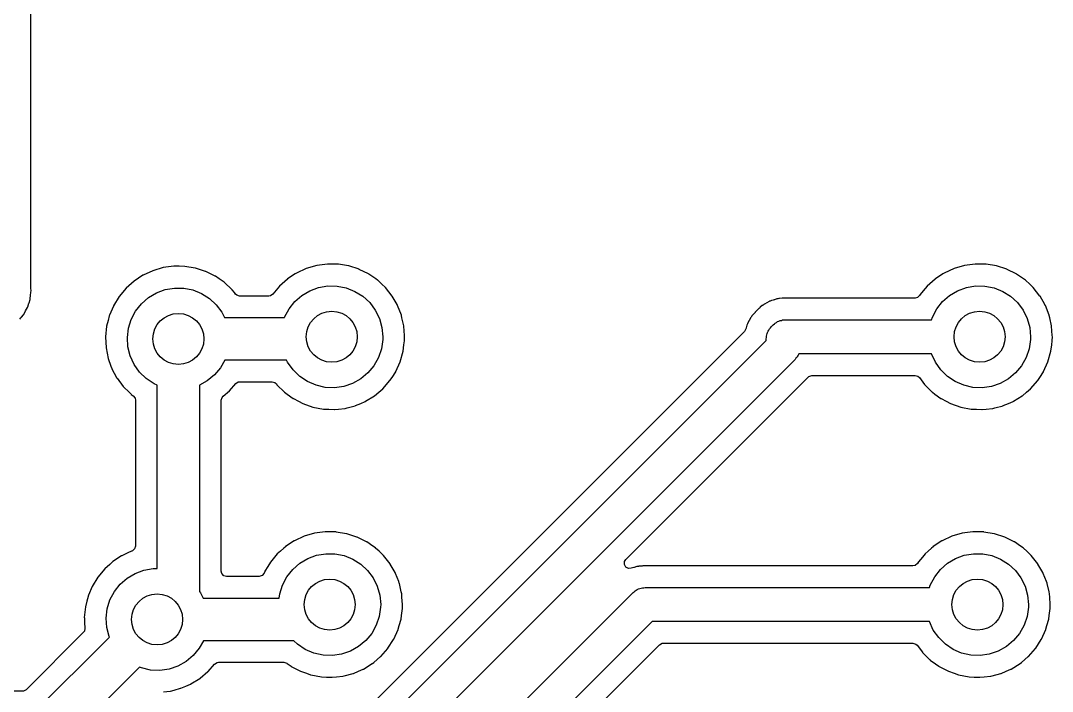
# Model space of a CAD drawing. Extents: x 71 to 221, y -163 to -63.
# Drawn here: x 179.81 to 204.08, y -117.59 to -101.81 of the extents above; entities that cross this region are included whole.
import ezdxf

# ---------------------------------------------------------------- set-up
doc = ezdxf.new("R2010")
doc.units = 0
doc.layers.add('BLACK', color=7, linetype='CONTINUOUS')

msp = doc.modelspace()

# ---------------------------------------------------------------- linework, layer by layer
at = {"layer": 'BLACK', "linetype": 'CONTINUOUS'}
for p, q in [((180.048, -108.106), (180.048, -101.242)), ((182.92, -107.695), (182.689, -107.802)), ((183.164, -107.624), (182.92, -107.695)), ((183.415, -107.59), (183.164, -107.624)), ((183.42, -107.59), (183.415, -107.59)), ((183.542, -107.592), (183.42, -107.59)), ((183.42, -107.59), (183.42, -107.59)), ((183.669, -107.593), (183.542, -107.592)), ((183.674, -107.594), (183.669, -107.593)), ((183.915, -107.633), (183.674, -107.594)), ((183.674, -107.594), (183.674, -107.594)), ((183.92, -107.634), (183.915, -107.633)), ((184.162, -107.711), (183.92, -107.634)), ((184.166, -107.714), (184.162, -107.711)), ((184.385, -107.822), (184.166, -107.714)), ((184.166, -107.714), (184.166, -107.714)), ((186.269, -107.772), (186.091, -107.888)), ((186.299, -107.752), (186.269, -107.772)), ((186.53, -107.645), (186.299, -107.752)), ((186.774, -107.574), (186.53, -107.645)), ((187.025, -107.54), (186.774, -107.574)), ((187.03, -107.54), (187.025, -107.54)), ((187.152, -107.542), (187.03, -107.54)), ((187.03, -107.54), (187.03, -107.54)), ((187.279, -107.543), (187.152, -107.542)), ((187.284, -107.544), (187.279, -107.543)), ((187.525, -107.583), (187.284, -107.544)), ((187.284, -107.544), (187.284, -107.544)), ((187.53, -107.584), (187.525, -107.583)), ((187.772, -107.661), (187.53, -107.584)), ((187.776, -107.664), (187.772, -107.661)), ((187.995, -107.772), (187.776, -107.664)), ((187.776, -107.664), (187.776, -107.664)), ((188, -107.774), (187.995, -107.772)), ((187.995, -107.772), (187.995, -107.772)), ((188.003, -107.776), (188, -107.774)), ((188.164, -107.888), (188.003, -107.776)), ((188.003, -107.776), (188.003, -107.776)), ((201.509, -107.772), (201.331, -107.888)), ((201.539, -107.752), (201.509, -107.772)), ((201.77, -107.645), (201.539, -107.752)), ((202.014, -107.574), (201.77, -107.645)), ((202.265, -107.54), (202.014, -107.574)), ((202.27, -107.54), (202.265, -107.54)), ((202.392, -107.542), (202.27, -107.54)), ((202.27, -107.54), (202.27, -107.54)), ((202.519, -107.543), (202.392, -107.542)), ((202.524, -107.544), (202.519, -107.543)), ((202.765, -107.583), (202.524, -107.544)), ((202.524, -107.544), (202.524, -107.544)), ((202.77, -107.584), (202.765, -107.583)), ((203.012, -107.661), (202.77, -107.584)), ((203.016, -107.664), (203.012, -107.661)), ((203.235, -107.772), (203.016, -107.664)), ((203.016, -107.664), (203.016, -107.664)), ((203.24, -107.774), (203.235, -107.772)), ((203.235, -107.772), (203.235, -107.772)), ((203.243, -107.776), (203.24, -107.774)), ((203.404, -107.888), (203.243, -107.776)), ((203.243, -107.776), (203.243, -107.776)), ((182.477, -107.941), (182.288, -108.11)), ((182.481, -107.938), (182.477, -107.941)), ((182.685, -107.804), (182.481, -107.938)), ((182.481, -107.938), (182.481, -107.938)), ((182.689, -107.802), (182.685, -107.804)), ((184.39, -107.824), (184.385, -107.822)), ((184.385, -107.822), (184.385, -107.822)), ((184.393, -107.826), (184.39, -107.824)), ((184.482, -107.888), (184.393, -107.826)), ((184.393, -107.826), (184.393, -107.826)), ((184.598, -107.969), (184.482, -107.888)), ((184.783, -108.143), (184.598, -107.969)), ((186.087, -107.891), (185.898, -108.06)), ((186.091, -107.888), (186.087, -107.891)), ((186.091, -107.888), (186.091, -107.888)), ((188.208, -107.919), (188.164, -107.888)), ((188.212, -107.922), (188.208, -107.919)), ((188.31, -108.014), (188.212, -107.922)), ((188.212, -107.922), (188.212, -107.922)), ((188.393, -108.093), (188.31, -108.014)), ((201.327, -107.891), (201.138, -108.06)), ((201.331, -107.888), (201.327, -107.891)), ((201.331, -107.888), (201.331, -107.888)), ((203.448, -107.919), (203.404, -107.888)), ((203.452, -107.922), (203.448, -107.919)), ((203.55, -108.014), (203.452, -107.922)), ((203.452, -107.922), (203.452, -107.922)), ((203.633, -108.093), (203.55, -108.014)), ((180.043, -108.267), (180.048, -108.217)), ((180.049, -108.118), (180.048, -108.106)), ((180.048, -108.213), (180.049, -108.212)), ((180.048, -108.217), (180.048, -108.213)), ((180.053, -108.164), (180.049, -108.118)), ((180.049, -108.207), (180.053, -108.164)), ((180.049, -108.212), (180.049, -108.207)), ((182.288, -108.11), (182.125, -108.305)), ((182.815, -108.329), (183.003, -108.217)), ((183.003, -108.217), (183.209, -108.141)), ((183.209, -108.141), (183.426, -108.104)), ((183.426, -108.104), (183.645, -108.107)), ((183.645, -108.107), (183.861, -108.149)), ((183.861, -108.149), (184.065, -108.231)), ((184.065, -108.231), (184.251, -108.348)), ((184.838, -108.212), (184.783, -108.143)), ((184.863, -108.244), (184.838, -108.212)), ((184.894, -108.271), (184.863, -108.244)), ((185.743, -108.246), (185.684, -108.286)), ((185.898, -108.06), (185.743, -108.246)), ((186.425, -108.279), (186.613, -108.167)), ((186.613, -108.167), (186.819, -108.091)), ((186.819, -108.091), (187.036, -108.054)), ((187.036, -108.054), (187.255, -108.057)), ((187.255, -108.057), (187.471, -108.099)), ((187.471, -108.099), (187.675, -108.181)), ((187.675, -108.181), (187.861, -108.298)), ((188.55, -108.292), (188.393, -108.093)), ((200.973, -108.259), (200.96, -108.281)), ((200.975, -108.255), (200.973, -108.259)), ((200.973, -108.259), (200.973, -108.259)), ((201.007, -108.217), (200.975, -108.255)), ((201.094, -108.112), (201.007, -108.217)), ((201.138, -108.06), (201.094, -108.112)), ((201.665, -108.279), (201.853, -108.167)), ((201.853, -108.167), (202.059, -108.091)), ((202.059, -108.091), (202.276, -108.054)), ((202.276, -108.054), (202.495, -108.057)), ((202.495, -108.057), (202.711, -108.099)), ((202.711, -108.099), (202.915, -108.181)), ((202.915, -108.181), (203.101, -108.298)), ((203.79, -108.292), (203.633, -108.093)), ((179.976, -108.549), (180.003, -108.46)), ((180.003, -108.459), (180.006, -108.45)), ((180.003, -108.46), (180.003, -108.459)), ((180.006, -108.45), (180.031, -108.371)), ((180.031, -108.371), (180.032, -108.365)), ((180.032, -108.365), (180.033, -108.36)), ((180.033, -108.36), (180.043, -108.268)), ((180.043, -108.268), (180.043, -108.267)), ((182.125, -108.305), (181.993, -108.522)), ((182.514, -108.646), (182.65, -108.474)), ((182.65, -108.474), (182.815, -108.329)), ((184.251, -108.348), (184.412, -108.497)), ((184.412, -108.497), (184.543, -108.673)), ((184.962, -108.291), (184.894, -108.271)), ((185.646, -108.291), (184.962, -108.291)), ((185.684, -108.286), (185.646, -108.291)), ((186.124, -108.596), (186.26, -108.424)), ((186.26, -108.424), (186.425, -108.279)), ((187.861, -108.298), (188.022, -108.447)), ((188.022, -108.447), (188.153, -108.623)), ((188.553, -108.296), (188.55, -108.292)), ((188.665, -108.492), (188.553, -108.296)), ((188.553, -108.296), (188.553, -108.296)), ((188.676, -108.512), (188.665, -108.492)), ((197.275, -108.504), (197.269, -108.508)), ((197.292, -108.493), (197.275, -108.504)), ((197.297, -108.488), (197.292, -108.493)), ((197.302, -108.484), (197.297, -108.488)), ((197.297, -108.488), (197.297, -108.488)), ((197.308, -108.481), (197.302, -108.484)), ((197.363, -108.453), (197.308, -108.481)), ((197.308, -108.481), (197.308, -108.481)), ((197.369, -108.45), (197.363, -108.453)), ((197.423, -108.419), (197.369, -108.45)), ((197.428, -108.415), (197.423, -108.419)), ((197.442, -108.411), (197.428, -108.415)), ((197.46, -108.404), (197.442, -108.411)), ((197.473, -108.397), (197.46, -108.404)), ((197.479, -108.395), (197.473, -108.397)), ((197.518, -108.385), (197.479, -108.395)), ((197.479, -108.395), (197.479, -108.395)), ((197.539, -108.379), (197.518, -108.385)), ((197.545, -108.378), (197.539, -108.379)), ((197.598, -108.36), (197.545, -108.378)), ((197.604, -108.358), (197.598, -108.36)), ((197.61, -108.356), (197.604, -108.358)), ((197.604, -108.358), (197.604, -108.358)), ((197.624, -108.355), (197.61, -108.356)), ((197.644, -108.351), (197.624, -108.355)), ((197.657, -108.348), (197.644, -108.351)), ((197.664, -108.347), (197.657, -108.348)), ((197.725, -108.344), (197.664, -108.347)), ((197.664, -108.347), (197.664, -108.347)), ((197.732, -108.344), (197.725, -108.344)), ((197.749, -108.342), (197.732, -108.344)), ((197.752, -108.341), (197.749, -108.342)), ((197.749, -108.342), (197.749, -108.342)), ((197.773, -108.341), (197.752, -108.341)), ((197.78, -108.341), (197.773, -108.341)), ((197.841, -108.338), (197.78, -108.341)), ((197.848, -108.338), (197.841, -108.338)), ((197.841, -108.338), (197.841, -108.338)), ((197.854, -108.339), (197.848, -108.338)), ((197.862, -108.34), (197.854, -108.339)), ((197.854, -108.339), (197.854, -108.339)), ((197.881, -108.341), (197.862, -108.34)), ((200.852, -108.341), (197.881, -108.341)), ((200.907, -108.329), (200.852, -108.341)), ((200.96, -108.281), (200.907, -108.329)), ((201.364, -108.596), (201.5, -108.424)), ((201.5, -108.424), (201.665, -108.279)), ((203.101, -108.298), (203.262, -108.447)), ((203.262, -108.447), (203.393, -108.623)), ((203.793, -108.296), (203.79, -108.292)), ((203.905, -108.492), (203.793, -108.296)), ((203.793, -108.296), (203.793, -108.296)), ((203.916, -108.512), (203.905, -108.492)), ((179.827, -108.792), (179.876, -108.733)), ((179.876, -108.733), (179.879, -108.728)), ((179.879, -108.728), (179.882, -108.724)), ((179.882, -108.724), (179.926, -108.642)), ((179.926, -108.642), (179.927, -108.641)), ((179.927, -108.641), (179.968, -108.565)), ((179.968, -108.565), (179.971, -108.559)), ((179.968, -108.565), (179.968, -108.565)), ((179.971, -108.559), (179.973, -108.554)), ((179.973, -108.554), (179.976, -108.549)), ((181.9, -108.745), (181.895, -108.756)), ((181.992, -108.526), (181.9, -108.745)), ((181.993, -108.522), (181.992, -108.526)), ((181.992, -108.526), (181.992, -108.526)), ((182.411, -108.841), (182.514, -108.646)), ((184.543, -108.673), (184.606, -108.8)), ((186.021, -108.791), (186.124, -108.596)), ((188.153, -108.623), (188.25, -108.82)), ((188.678, -108.517), (188.676, -108.512)), ((188.767, -108.745), (188.678, -108.517)), ((188.678, -108.517), (188.678, -108.517)), ((188.768, -108.749), (188.767, -108.745)), ((197.057, -108.712), (197.015, -108.758)), ((197.061, -108.707), (197.057, -108.712)), ((197.072, -108.694), (197.061, -108.707)), ((197.074, -108.691), (197.072, -108.694)), ((197.088, -108.677), (197.074, -108.691)), ((197.093, -108.672), (197.088, -108.677)), ((197.109, -108.654), (197.093, -108.672)), ((197.117, -108.645), (197.109, -108.654)), ((197.121, -108.639), (197.117, -108.644)), ((197.117, -108.644), (197.117, -108.645)), ((197.126, -108.634), (197.121, -108.639)), ((197.127, -108.634), (197.126, -108.634)), ((197.134, -108.627), (197.127, -108.634)), ((197.139, -108.621), (197.134, -108.626)), ((197.134, -108.626), (197.134, -108.627)), ((197.144, -108.617), (197.139, -108.621)), ((197.145, -108.617), (197.144, -108.617)), ((197.154, -108.609), (197.145, -108.617)), ((197.172, -108.593), (197.154, -108.609)), ((197.177, -108.588), (197.172, -108.593)), ((197.191, -108.574), (197.177, -108.588)), ((197.203, -108.565), (197.191, -108.574)), ((197.207, -108.561), (197.203, -108.565)), ((197.212, -108.557), (197.207, -108.561)), ((197.258, -108.515), (197.212, -108.557)), ((197.263, -108.511), (197.258, -108.515)), ((197.258, -108.515), (197.258, -108.515)), ((197.269, -108.508), (197.263, -108.511)), ((197.269, -108.508), (197.269, -108.508)), ((201.261, -108.791), (201.364, -108.596)), ((203.393, -108.623), (203.49, -108.82)), ((203.918, -108.517), (203.916, -108.512)), ((204.007, -108.745), (203.918, -108.517)), ((203.918, -108.517), (203.918, -108.517)), ((204.008, -108.749), (204.007, -108.745)), ((179.788, -108.838), (179.816, -108.805)), ((179.816, -108.804), (179.827, -108.792)), ((179.816, -108.805), (179.816, -108.804)), ((181.867, -108.869), (181.833, -109.002)), ((181.894, -108.761), (181.867, -108.869)), ((181.895, -108.756), (181.894, -108.761)), ((181.894, -108.761), (181.894, -108.761)), ((182.346, -109.051), (182.411, -108.841)), ((184.606, -108.8), (186.018, -108.8)), ((186.018, -108.8), (186.021, -108.791)), ((188.25, -108.82), (188.31, -109.031)), ((188.781, -108.804), (188.768, -108.749)), ((188.823, -108.992), (188.781, -108.804)), ((196.895, -108.979), (196.879, -109.039)), ((196.897, -108.973), (196.895, -108.979)), ((196.895, -108.979), (196.895, -108.979)), ((196.904, -108.96), (196.897, -108.973)), ((196.911, -108.942), (196.904, -108.96)), ((196.913, -108.935), (196.911, -108.942)), ((196.915, -108.928), (196.913, -108.935)), ((196.913, -108.935), (196.913, -108.935)), ((196.92, -108.92), (196.915, -108.928)), ((196.95, -108.869), (196.92, -108.92)), ((196.953, -108.863), (196.95, -108.869)), ((196.955, -108.859), (196.953, -108.863)), ((196.984, -108.802), (196.955, -108.859)), ((196.993, -108.792), (196.984, -108.802)), ((197.004, -108.775), (196.993, -108.792)), ((197.008, -108.769), (197.004, -108.775)), ((197.011, -108.763), (197.008, -108.769)), ((197.008, -108.769), (197.008, -108.769)), ((197.015, -108.758), (197.011, -108.763)), ((197.015, -108.758), (197.015, -108.758)), ((197.467, -109.017), (197.517, -108.967)), ((197.517, -108.967), (197.543, -108.949)), ((197.543, -108.949), (197.565, -108.926)), ((197.565, -108.926), (197.593, -108.912)), ((197.593, -108.912), (197.618, -108.894)), ((197.618, -108.894), (197.648, -108.884)), ((197.648, -108.884), (197.676, -108.87)), ((197.676, -108.87), (197.707, -108.865)), ((197.707, -108.865), (197.737, -108.855)), ((197.737, -108.855), (197.769, -108.855)), ((197.769, -108.855), (197.8, -108.85)), ((197.8, -108.85), (201.243, -108.85)), ((201.243, -108.85), (201.261, -108.791)), ((203.49, -108.82), (203.55, -109.031)), ((204.021, -108.804), (204.008, -108.749)), ((204.063, -108.992), (204.021, -108.804)), ((181.833, -109.002), (181.807, -109.255)), ((182.32, -109.269), (182.346, -109.051)), ((196.836, -109.129), (186.075, -119.89)), ((188.31, -109.031), (188.33, -109.25)), ((188.824, -108.997), (188.823, -108.992)), ((188.825, -109.001), (188.824, -108.997)), ((188.841, -109.217), (188.825, -109.001)), ((188.825, -109.001), (188.825, -109.001)), ((188.843, -109.25), (188.841, -109.217)), ((196.866, -109.079), (196.836, -109.129)), ((196.878, -109.045), (196.866, -109.079)), ((196.879, -109.039), (196.878, -109.045)), ((197.355, -109.237), (197.365, -109.207)), ((197.365, -109.207), (197.37, -109.176)), ((197.37, -109.176), (197.384, -109.148)), ((197.384, -109.148), (197.394, -109.118)), ((197.394, -109.118), (197.412, -109.093)), ((197.412, -109.093), (197.426, -109.065)), ((197.426, -109.065), (197.449, -109.043)), ((197.449, -109.043), (197.467, -109.017)), ((203.55, -109.031), (203.57, -109.25)), ((204.064, -108.997), (204.063, -108.992)), ((204.065, -109.001), (204.064, -108.997)), ((204.081, -109.217), (204.065, -109.001)), ((204.065, -109.001), (204.065, -109.001)), ((204.083, -109.25), (204.081, -109.217)), ((181.807, -109.255), (181.819, -109.509)), ((182.335, -109.488), (182.32, -109.269)), ((186.377, -120.307), (197.35, -109.334)), ((188.328, -109.313), (188.297, -109.53)), ((188.33, -109.25), (188.328, -109.313)), ((188.809, -109.592), (188.828, -109.439)), ((188.828, -109.439), (188.841, -109.343)), ((188.841, -109.34), (188.843, -109.25)), ((188.841, -109.343), (188.841, -109.34)), ((188.841, -109.343), (188.841, -109.343)), ((197.35, -109.3), (197.355, -109.269)), ((197.35, -109.334), (197.35, -109.3)), ((197.355, -109.269), (197.355, -109.237)), ((203.568, -109.313), (203.537, -109.53)), ((203.57, -109.25), (203.568, -109.313)), ((204.049, -109.592), (204.068, -109.439)), ((204.068, -109.439), (204.081, -109.343)), ((204.081, -109.34), (204.083, -109.25)), ((204.081, -109.343), (204.081, -109.34)), ((204.081, -109.343), (204.081, -109.343)), ((181.819, -109.509), (181.869, -109.758)), ((182.389, -109.701), (182.335, -109.488)), ((182.481, -109.9), (182.389, -109.701)), ((188.297, -109.53), (188.226, -109.738)), ((188.74, -109.836), (188.809, -109.592)), ((198.088, -109.707), (198.074, -109.735)), ((198.106, -109.682), (198.088, -109.707)), ((198.116, -109.652), (198.106, -109.682)), ((198.117, -109.65), (198.116, -109.652)), ((201.239, -109.65), (198.117, -109.65)), ((201.239, -109.651), (201.239, -109.65)), ((201.331, -109.85), (201.239, -109.651)), ((203.537, -109.53), (203.466, -109.738)), ((203.98, -109.836), (204.049, -109.592)), ((181.869, -109.758), (181.871, -109.762)), ((181.871, -109.762), (181.871, -109.762)), ((181.871, -109.762), (181.934, -109.938)), ((181.934, -109.938), (181.955, -109.997)), ((182.608, -110.079), (182.481, -109.9)), ((184.61, -109.8), (184.509, -109.98)), ((186.068, -109.8), (184.61, -109.8)), ((186.091, -109.85), (186.068, -109.8)), ((186.218, -110.029), (186.091, -109.85)), ((198.033, -109.783), (187.06, -120.756)), ((188.119, -109.93), (187.979, -110.099)), ((188.226, -109.738), (188.119, -109.93)), ((188.636, -110.068), (188.74, -109.836)), ((198.051, -109.757), (198.033, -109.783)), ((198.074, -109.735), (198.051, -109.757)), ((201.458, -110.029), (201.331, -109.85)), ((203.359, -109.93), (203.219, -110.099)), ((203.466, -109.738), (203.359, -109.93)), ((203.876, -110.068), (203.98, -109.836)), ((181.955, -109.997), (181.957, -110.001)), ((181.957, -110.001), (182.067, -110.206)), ((182.765, -110.233), (182.608, -110.079)), ((184.369, -110.149), (184.2, -110.289)), ((184.509, -109.98), (184.369, -110.149)), ((186.375, -110.183), (186.218, -110.029)), ((186.557, -110.305), (186.375, -110.183)), ((187.979, -110.099), (187.81, -110.239)), ((188.547, -110.206), (188.633, -110.071)), ((188.633, -110.071), (188.636, -110.068)), ((194.047, -114.488), (198.335, -110.2)), ((198.335, -110.2), (198.35, -110.187)), ((198.35, -110.187), (198.356, -110.183)), ((198.356, -110.183), (198.423, -110.159)), ((198.423, -110.159), (198.43, -110.158)), ((198.43, -110.158), (200.853, -110.158)), ((200.853, -110.158), (200.921, -110.179)), ((200.921, -110.179), (200.954, -110.209)), ((201.615, -110.183), (201.458, -110.029)), ((201.797, -110.305), (201.615, -110.183)), ((203.219, -110.099), (203.05, -110.239)), ((203.787, -110.206), (203.873, -110.071)), ((203.873, -110.071), (203.876, -110.068)), ((182.067, -110.206), (182.075, -110.221)), ((182.075, -110.221), (182.078, -110.224)), ((182.078, -110.224), (182.078, -110.224)), ((182.078, -110.224), (182.224, -110.42)), ((182.224, -110.42), (182.224, -110.42)), ((182.224, -110.42), (182.227, -110.424)), ((182.227, -110.424), (182.23, -110.427)), ((182.23, -110.427), (182.23, -110.427)), ((182.23, -110.427), (182.36, -110.556)), ((182.947, -110.355), (182.765, -110.233)), ((183.02, -110.386), (182.947, -110.355)), ((183.02, -114.705), (183.02, -110.386)), ((184.2, -110.289), (184.02, -110.39)), ((184.02, -110.39), (184.02, -115.242)), ((184.721, -110.522), (184.87, -110.351)), ((184.87, -110.351), (184.93, -110.313)), ((184.93, -110.313), (184.965, -110.308)), ((184.965, -110.308), (185.725, -110.308)), ((185.725, -110.308), (185.793, -110.329)), ((185.793, -110.329), (185.826, -110.359)), ((185.826, -110.359), (185.837, -110.374)), ((185.837, -110.374), (185.84, -110.377)), ((185.84, -110.377), (185.84, -110.377)), ((185.84, -110.377), (186.014, -110.55)), ((186.759, -110.391), (186.557, -110.305)), ((186.973, -110.44), (186.759, -110.391)), ((187.193, -110.448), (186.973, -110.44)), ((187.41, -110.417), (187.193, -110.448)), ((187.618, -110.346), (187.41, -110.417)), ((187.81, -110.239), (187.618, -110.346)), ((188.331, -110.472), (188.498, -110.281)), ((188.498, -110.281), (188.547, -110.206)), ((200.954, -110.209), (201.074, -110.37)), ((201.074, -110.37), (201.074, -110.37)), ((201.074, -110.37), (201.077, -110.374)), ((201.077, -110.374), (201.08, -110.377)), ((201.08, -110.377), (201.08, -110.377)), ((201.08, -110.377), (201.254, -110.55)), ((201.999, -110.391), (201.797, -110.305)), ((202.213, -110.44), (201.999, -110.391)), ((202.433, -110.448), (202.213, -110.44)), ((202.65, -110.417), (202.433, -110.448)), ((202.858, -110.346), (202.65, -110.417)), ((203.05, -110.239), (202.858, -110.346)), ((203.571, -110.472), (203.738, -110.281)), ((203.738, -110.281), (203.787, -110.206)), ((182.36, -110.556), (182.407, -110.603)), ((182.407, -110.603), (182.411, -110.606)), ((182.411, -110.606), (182.411, -110.606)), ((182.411, -110.606), (182.46, -110.641)), ((182.46, -110.641), (182.503, -110.698)), ((184.528, -110.743), (184.549, -110.675)), ((184.549, -110.675), (184.573, -110.647)), ((184.573, -110.647), (184.721, -110.522)), ((186.014, -110.55), (186.017, -110.553)), ((186.017, -110.553), (186.021, -110.556)), ((186.021, -110.556), (186.021, -110.556)), ((186.021, -110.556), (186.081, -110.6)), ((186.081, -110.6), (186.222, -110.703)), ((187.925, -110.767), (188.133, -110.639)), ((188.133, -110.639), (188.137, -110.636)), ((188.133, -110.639), (188.133, -110.639)), ((188.137, -110.636), (188.235, -110.553)), ((188.235, -110.553), (188.327, -110.475)), ((188.327, -110.475), (188.331, -110.472)), ((188.327, -110.475), (188.327, -110.475)), ((201.254, -110.55), (201.257, -110.553)), ((201.257, -110.553), (201.261, -110.556)), ((201.261, -110.556), (201.261, -110.556)), ((201.261, -110.556), (201.321, -110.6)), ((201.321, -110.6), (201.462, -110.703)), ((203.165, -110.767), (203.373, -110.639)), ((203.373, -110.639), (203.377, -110.636)), ((203.373, -110.639), (203.373, -110.639)), ((203.377, -110.636), (203.475, -110.553)), ((203.475, -110.553), (203.567, -110.475)), ((203.567, -110.475), (203.571, -110.472)), ((203.567, -110.475), (203.567, -110.475)), ((182.503, -110.698), (182.511, -110.743)), ((182.511, -110.743), (182.511, -114.174)), ((184.528, -114.765), (184.528, -110.743)), ((186.222, -110.703), (186.226, -110.705)), ((186.226, -110.705), (186.226, -110.705)), ((186.226, -110.705), (186.344, -110.767)), ((186.344, -110.767), (186.447, -110.821)), ((186.447, -110.821), (186.687, -110.905)), ((186.687, -110.905), (186.936, -110.952)), ((187.442, -110.935), (187.493, -110.921)), ((187.493, -110.921), (187.683, -110.871)), ((187.683, -110.871), (187.688, -110.87)), ((187.688, -110.87), (187.81, -110.817)), ((187.81, -110.817), (187.917, -110.772)), ((187.917, -110.772), (187.921, -110.77)), ((187.917, -110.772), (187.917, -110.772)), ((187.921, -110.77), (187.925, -110.767)), ((187.925, -110.767), (187.925, -110.767)), ((201.462, -110.703), (201.466, -110.705)), ((201.466, -110.705), (201.466, -110.705)), ((201.466, -110.705), (201.584, -110.767)), ((201.584, -110.767), (201.687, -110.821)), ((201.687, -110.821), (201.927, -110.905)), ((201.927, -110.905), (202.176, -110.952)), ((202.682, -110.935), (202.733, -110.921)), ((202.733, -110.921), (202.923, -110.871)), ((202.923, -110.871), (202.928, -110.87)), ((202.928, -110.87), (203.05, -110.817)), ((203.05, -110.817), (203.157, -110.772)), ((203.157, -110.772), (203.161, -110.77)), ((203.157, -110.772), (203.157, -110.772)), ((203.161, -110.77), (203.165, -110.767)), ((203.165, -110.767), (203.165, -110.767)), ((186.936, -110.952), (187.057, -110.957)), ((187.057, -110.957), (187.185, -110.962)), ((187.185, -110.962), (187.185, -110.962)), ((187.185, -110.962), (187.19, -110.962)), ((187.19, -110.962), (187.289, -110.951)), ((187.289, -110.951), (187.438, -110.935)), ((187.438, -110.935), (187.438, -110.935)), ((187.438, -110.935), (187.442, -110.935)), ((202.176, -110.952), (202.297, -110.957)), ((202.297, -110.957), (202.425, -110.962)), ((202.425, -110.962), (202.425, -110.962)), ((202.425, -110.962), (202.43, -110.962)), ((202.43, -110.962), (202.529, -110.951)), ((202.529, -110.951), (202.678, -110.935)), ((202.678, -110.935), (202.678, -110.935)), ((202.678, -110.935), (202.682, -110.935)), ((186.975, -113.84), (186.724, -113.874)), ((186.98, -113.84), (186.975, -113.84)), ((187.102, -113.842), (186.98, -113.84)), ((186.98, -113.84), (186.98, -113.84)), ((187.229, -113.843), (187.102, -113.842)), ((187.234, -113.844), (187.229, -113.843)), ((187.475, -113.883), (187.234, -113.844)), ((187.234, -113.844), (187.234, -113.844)), ((202.215, -113.84), (201.964, -113.874)), ((202.22, -113.84), (202.215, -113.84)), ((202.342, -113.842), (202.22, -113.84)), ((202.22, -113.84), (202.22, -113.84)), ((202.469, -113.843), (202.342, -113.842)), ((202.474, -113.844), (202.469, -113.843)), ((202.715, -113.883), (202.474, -113.844)), ((202.474, -113.844), (202.474, -113.844)), ((186.245, -114.054), (186.041, -114.188)), ((186.249, -114.052), (186.245, -114.054)), ((186.48, -113.945), (186.249, -114.052)), ((186.724, -113.874), (186.48, -113.945)), ((187.48, -113.884), (187.475, -113.883)), ((187.722, -113.961), (187.48, -113.884)), ((187.726, -113.964), (187.722, -113.961)), ((187.945, -114.072), (187.726, -113.964)), ((187.726, -113.964), (187.726, -113.964)), ((187.95, -114.074), (187.945, -114.072)), ((187.945, -114.072), (187.945, -114.072)), ((187.953, -114.076), (187.95, -114.074)), ((188.094, -114.174), (187.953, -114.076)), ((187.953, -114.076), (187.953, -114.076)), ((201.485, -114.054), (201.281, -114.188)), ((201.489, -114.052), (201.485, -114.054)), ((201.72, -113.945), (201.489, -114.052)), ((201.964, -113.874), (201.72, -113.945)), ((202.72, -113.884), (202.715, -113.883)), ((202.962, -113.961), (202.72, -113.884)), ((202.966, -113.964), (202.962, -113.961)), ((203.185, -114.072), (202.966, -113.964)), ((202.966, -113.964), (202.966, -113.964)), ((203.19, -114.074), (203.185, -114.072)), ((203.185, -114.072), (203.185, -114.072)), ((203.193, -114.076), (203.19, -114.074)), ((203.334, -114.174), (203.193, -114.076)), ((203.193, -114.076), (203.193, -114.076)), ((182.416, -114.297), (182.329, -114.337)), ((182.42, -114.295), (182.416, -114.297)), ((182.416, -114.297), (182.416, -114.297)), ((182.424, -114.294), (182.42, -114.295)), ((182.429, -114.292), (182.424, -114.294)), ((182.438, -114.289), (182.429, -114.292)), ((182.429, -114.292), (182.429, -114.292)), ((182.491, -114.242), (182.438, -114.289)), ((182.511, -114.174), (182.491, -114.242)), ((185.924, -114.292), (185.848, -114.36)), ((186, -114.224), (185.924, -114.292)), ((186.037, -114.191), (186, -114.224)), ((186.041, -114.188), (186.037, -114.191)), ((186.041, -114.188), (186.041, -114.188)), ((188.158, -114.219), (188.094, -114.174)), ((188.162, -114.222), (188.158, -114.219)), ((188.242, -114.297), (188.162, -114.222)), ((188.162, -114.222), (188.162, -114.222)), ((188.343, -114.393), (188.242, -114.297)), ((201.164, -114.292), (201.088, -114.36)), ((201.24, -114.224), (201.164, -114.292)), ((201.277, -114.191), (201.24, -114.224)), ((201.281, -114.188), (201.277, -114.191)), ((201.281, -114.188), (201.281, -114.188)), ((203.398, -114.219), (203.334, -114.174)), ((203.402, -114.222), (203.398, -114.219)), ((203.482, -114.297), (203.402, -114.222)), ((203.402, -114.222), (203.402, -114.222)), ((203.583, -114.393), (203.482, -114.297)), ((181.977, -114.541), (181.905, -114.605)), ((181.981, -114.538), (181.977, -114.541)), ((182.185, -114.404), (181.981, -114.538)), ((181.981, -114.538), (181.981, -114.538)), ((182.189, -114.402), (182.185, -114.404)), ((182.329, -114.337), (182.189, -114.402)), ((185.685, -114.555), (185.624, -114.656)), ((185.848, -114.36), (185.685, -114.555)), ((186.375, -114.579), (186.563, -114.467)), ((186.563, -114.467), (186.769, -114.391)), ((186.769, -114.391), (186.986, -114.354)), ((186.986, -114.354), (187.205, -114.357)), ((187.205, -114.357), (187.421, -114.399)), ((187.421, -114.399), (187.625, -114.481)), ((187.625, -114.481), (187.811, -114.598)), ((188.5, -114.592), (188.343, -114.393)), ((194.013, -114.605), (194.018, -114.534)), ((194.018, -114.534), (194.047, -114.488)), ((200.923, -114.559), (200.91, -114.581)), ((200.925, -114.555), (200.923, -114.559)), ((200.923, -114.559), (200.923, -114.559)), ((200.935, -114.544), (200.925, -114.555)), ((201.027, -114.433), (200.935, -114.544)), ((201.088, -114.36), (201.027, -114.433)), ((201.615, -114.579), (201.803, -114.467)), ((201.803, -114.467), (202.009, -114.391)), ((202.009, -114.391), (202.226, -114.354)), ((202.226, -114.354), (202.445, -114.357)), ((202.445, -114.357), (202.661, -114.399)), ((202.661, -114.399), (202.865, -114.481)), ((202.865, -114.481), (203.051, -114.598)), ((203.74, -114.592), (203.583, -114.393)), ((181.788, -114.71), (181.625, -114.905)), ((181.792, -114.706), (181.788, -114.71)), ((181.905, -114.605), (181.792, -114.706)), ((182.503, -114.817), (182.709, -114.741)), ((182.709, -114.741), (182.926, -114.704)), ((182.926, -114.704), (183.02, -114.705)), ((184.54, -114.818), (184.528, -114.765)), ((185.536, -114.814), (185.491, -114.869)), ((185.537, -114.812), (185.536, -114.814)), ((185.553, -114.772), (185.537, -114.812)), ((185.558, -114.765), (185.553, -114.772)), ((185.624, -114.656), (185.558, -114.765)), ((186.074, -114.896), (186.21, -114.724)), ((186.21, -114.724), (186.375, -114.579)), ((187.811, -114.598), (187.972, -114.747)), ((187.972, -114.747), (188.103, -114.923)), ((188.503, -114.596), (188.5, -114.592)), ((188.619, -114.799), (188.503, -114.596)), ((188.503, -114.596), (188.503, -114.596)), ((188.626, -114.812), (188.619, -114.799)), ((188.628, -114.817), (188.626, -114.812)), ((194.048, -114.667), (194.013, -114.605)), ((194.11, -114.7), (194.048, -114.667)), ((194.172, -114.695), (194.11, -114.7)), ((194.173, -114.697), (194.172, -114.695)), ((194.239, -114.679), (194.173, -114.697)), ((194.245, -114.678), (194.239, -114.679)), ((194.31, -114.656), (194.245, -114.678)), ((194.324, -114.655), (194.31, -114.656)), ((194.344, -114.651), (194.324, -114.655)), ((194.357, -114.648), (194.344, -114.651)), ((194.364, -114.647), (194.357, -114.648)), ((194.425, -114.644), (194.364, -114.647)), ((194.364, -114.647), (194.364, -114.647)), ((194.432, -114.644), (194.425, -114.644)), ((194.449, -114.642), (194.432, -114.644)), ((194.452, -114.641), (194.449, -114.642)), ((194.449, -114.642), (194.449, -114.642)), ((194.473, -114.641), (194.452, -114.641)), ((194.48, -114.641), (194.473, -114.641)), ((194.541, -114.638), (194.48, -114.641)), ((194.548, -114.638), (194.541, -114.638)), ((194.541, -114.638), (194.541, -114.638)), ((194.562, -114.64), (194.548, -114.638)), ((194.581, -114.641), (194.562, -114.64)), ((200.802, -114.641), (194.581, -114.641)), ((200.857, -114.629), (200.802, -114.641)), ((200.91, -114.581), (200.857, -114.629)), ((201.314, -114.896), (201.45, -114.724)), ((201.45, -114.724), (201.615, -114.579)), ((203.051, -114.598), (203.212, -114.747)), ((203.212, -114.747), (203.343, -114.923)), ((203.743, -114.596), (203.74, -114.592)), ((203.859, -114.799), (203.743, -114.596)), ((203.743, -114.596), (203.743, -114.596)), ((203.866, -114.812), (203.859, -114.799)), ((203.868, -114.817), (203.866, -114.812)), ((181.625, -114.905), (181.493, -115.122)), ((182.15, -115.074), (182.315, -114.929)), ((182.315, -114.929), (182.503, -114.817)), ((184.586, -114.871), (184.54, -114.818)), ((184.654, -114.891), (184.586, -114.871)), ((185.42, -114.891), (184.654, -114.891)), ((185.491, -114.869), (185.42, -114.891)), ((185.971, -115.091), (186.074, -114.896)), ((188.103, -114.923), (188.2, -115.12)), ((188.704, -115.011), (188.628, -114.817)), ((188.628, -114.817), (188.628, -114.817)), ((188.718, -115.049), (188.704, -115.011)), ((188.719, -115.054), (188.718, -115.049)), ((188.764, -115.25), (188.719, -115.054)), ((201.211, -115.091), (201.314, -114.896)), ((203.343, -114.923), (203.44, -115.12)), ((203.944, -115.011), (203.868, -114.817)), ((203.868, -114.817), (203.868, -114.817)), ((203.958, -115.049), (203.944, -115.011)), ((203.959, -115.054), (203.958, -115.049)), ((204.004, -115.25), (203.959, -115.054)), ((181.492, -115.126), (181.406, -115.331)), ((181.493, -115.122), (181.492, -115.126)), ((181.492, -115.126), (181.492, -115.126)), ((181.911, -115.441), (182.014, -115.246)), ((182.014, -115.246), (182.15, -115.074)), ((184.02, -115.242), (184.043, -115.273)), ((184.043, -115.273), (184.106, -115.4)), ((185.894, -115.4), (185.906, -115.301)), ((185.906, -115.301), (185.971, -115.091)), ((188.2, -115.12), (188.26, -115.331)), ((188.774, -115.297), (188.764, -115.25)), ((188.775, -115.301), (188.774, -115.297)), ((188.78, -115.376), (188.775, -115.301)), ((188.775, -115.301), (188.775, -115.301)), ((188.917, -120.567), (194.217, -115.267)), ((194.217, -115.267), (194.243, -115.249)), ((194.243, -115.249), (194.265, -115.226)), ((194.265, -115.226), (194.293, -115.212)), ((194.293, -115.212), (194.318, -115.194)), ((194.318, -115.194), (194.348, -115.184)), ((194.348, -115.184), (194.376, -115.17)), ((194.376, -115.17), (194.407, -115.165)), ((194.407, -115.165), (194.437, -115.155)), ((194.437, -115.155), (194.469, -115.155)), ((194.469, -115.155), (194.5, -115.15)), ((194.5, -115.15), (201.193, -115.15)), ((201.193, -115.15), (201.211, -115.091)), ((203.44, -115.12), (203.5, -115.331)), ((204.014, -115.297), (204.004, -115.25)), ((204.015, -115.301), (204.014, -115.297)), ((204.02, -115.376), (204.015, -115.301)), ((204.015, -115.301), (204.015, -115.301)), ((181.367, -115.47), (181.333, -115.602)), ((181.394, -115.361), (181.367, -115.47)), ((181.395, -115.356), (181.394, -115.361)), ((181.394, -115.361), (181.394, -115.361)), ((181.406, -115.331), (181.395, -115.356)), ((181.846, -115.651), (181.911, -115.441)), ((184.106, -115.4), (185.894, -115.4)), ((188.26, -115.331), (188.28, -115.55)), ((188.793, -115.55), (188.78, -115.376)), ((203.5, -115.331), (203.52, -115.55)), ((204.033, -115.55), (204.02, -115.376)), ((181.333, -115.602), (181.307, -115.855)), ((181.82, -115.869), (181.846, -115.651)), ((188.278, -115.613), (188.247, -115.83)), ((188.28, -115.55), (188.278, -115.613)), ((188.769, -115.811), (188.791, -115.643)), ((188.791, -115.64), (188.793, -115.55)), ((188.791, -115.643), (188.791, -115.64)), ((188.791, -115.643), (188.791, -115.643)), ((203.518, -115.613), (203.487, -115.83)), ((203.52, -115.55), (203.518, -115.613)), ((204.009, -115.811), (204.031, -115.643)), ((204.031, -115.64), (204.033, -115.55)), ((204.031, -115.643), (204.031, -115.64)), ((204.031, -115.643), (204.031, -115.643)), ((181.307, -115.855), (181.308, -115.86)), ((181.308, -115.86), (181.308, -115.86)), ((181.308, -115.86), (181.313, -115.973)), ((181.313, -115.973), (181.319, -116.106)), ((181.835, -116.088), (181.82, -115.869)), ((188.247, -115.83), (188.176, -116.038)), ((188.716, -116.045), (188.759, -115.892)), ((188.759, -115.892), (188.769, -115.811)), ((194.666, -115.95), (189.764, -120.852)), ((201.189, -115.95), (194.666, -115.95)), ((201.189, -115.951), (201.189, -115.95)), ((201.281, -116.15), (201.189, -115.951)), ((203.487, -115.83), (203.416, -116.038)), ((203.956, -116.045), (203.999, -115.892)), ((203.999, -115.892), (204.009, -115.811)), ((181.283, -116.21), (179.939, -117.555)), ((181.308, -116.176), (181.283, -116.21)), ((181.319, -116.109), (181.308, -116.176)), ((181.319, -116.106), (181.319, -116.109)), ((181.319, -116.109), (181.319, -116.109)), ((181.889, -116.301), (181.835, -116.088)), ((188.069, -116.23), (187.929, -116.399)), ((188.176, -116.038), (188.069, -116.23)), ((188.586, -116.368), (188.69, -116.136)), ((188.69, -116.136), (188.692, -116.127)), ((188.692, -116.127), (188.716, -116.045)), ((201.408, -116.329), (201.281, -116.15)), ((203.309, -116.23), (203.169, -116.399)), ((203.416, -116.038), (203.309, -116.23)), ((203.826, -116.368), (203.93, -116.136)), ((203.93, -116.136), (203.932, -116.127)), ((203.932, -116.127), (203.956, -116.045)), ((180.113, -118.1), (181.896, -116.317)), ((181.896, -116.317), (181.889, -116.301)), ((184.11, -116.4), (184.009, -116.58)), ((186.24, -116.4), (184.11, -116.4)), ((186.325, -116.483), (186.24, -116.4)), ((186.507, -116.605), (186.325, -116.483)), ((187.929, -116.399), (187.76, -116.539)), ((188.452, -116.575), (188.583, -116.371)), ((188.583, -116.371), (188.586, -116.368)), ((191.258, -120.076), (194.839, -116.495)), ((194.839, -116.495), (194.902, -116.461)), ((194.902, -116.461), (194.929, -116.459)), ((194.929, -116.459), (200.803, -116.459)), ((200.803, -116.459), (200.871, -116.479)), ((200.871, -116.479), (200.904, -116.509)), ((200.904, -116.509), (201.024, -116.67)), ((201.565, -116.483), (201.408, -116.329)), ((201.747, -116.605), (201.565, -116.483)), ((203.169, -116.399), (203, -116.539)), ((203.692, -116.575), (203.823, -116.371)), ((203.823, -116.371), (203.826, -116.368)), ((183.869, -116.749), (183.7, -116.889)), ((184.009, -116.58), (183.869, -116.749)), ((186.709, -116.691), (186.507, -116.605)), ((186.923, -116.74), (186.709, -116.691)), ((187.143, -116.748), (186.923, -116.74)), ((187.36, -116.717), (187.143, -116.748)), ((187.568, -116.646), (187.36, -116.717)), ((187.76, -116.539), (187.568, -116.646)), ((188.281, -116.772), (188.448, -116.581)), ((188.448, -116.581), (188.452, -116.575)), ((201.024, -116.67), (201.024, -116.67)), ((201.024, -116.67), (201.027, -116.674)), ((201.027, -116.674), (201.03, -116.677)), ((201.03, -116.677), (201.03, -116.677)), ((201.03, -116.677), (201.195, -116.841)), ((201.949, -116.691), (201.747, -116.605)), ((202.163, -116.74), (201.949, -116.691)), ((202.383, -116.748), (202.163, -116.74)), ((202.6, -116.717), (202.383, -116.748)), ((202.808, -116.646), (202.6, -116.717)), ((203, -116.539), (202.808, -116.646)), ((203.521, -116.772), (203.688, -116.581)), ((203.688, -116.581), (203.692, -116.575)), ((183.508, -116.996), (183.3, -117.067)), ((183.7, -116.889), (183.508, -116.996)), ((184.221, -117.122), (184.37, -116.951)), ((184.37, -116.951), (184.43, -116.913)), ((184.43, -116.913), (184.465, -116.908)), ((184.465, -116.908), (186.002, -116.908)), ((186.002, -116.908), (186.07, -116.929)), ((186.07, -116.929), (186.077, -116.933)), ((186.077, -116.933), (186.125, -116.969)), ((186.125, -116.969), (186.172, -117.003)), ((187.875, -117.067), (188.083, -116.939)), ((188.083, -116.939), (188.087, -116.936)), ((188.083, -116.939), (188.083, -116.939)), ((188.087, -116.936), (188.115, -116.913)), ((188.115, -116.913), (188.277, -116.775)), ((188.277, -116.775), (188.281, -116.772)), ((188.277, -116.775), (188.277, -116.775)), ((201.195, -116.841), (201.207, -116.853)), ((201.207, -116.853), (201.211, -116.856)), ((201.211, -116.856), (201.211, -116.856)), ((201.211, -116.856), (201.33, -116.943)), ((201.33, -116.943), (201.412, -117.003)), ((203.115, -117.067), (203.323, -116.939)), ((203.323, -116.939), (203.327, -116.936)), ((203.323, -116.939), (203.323, -116.939)), ((203.327, -116.936), (203.355, -116.913)), ((203.355, -116.913), (203.517, -116.775)), ((203.517, -116.775), (203.521, -116.772)), ((203.517, -116.775), (203.517, -116.775)), ((182.605, -117.022), (180.674, -118.954)), ((182.649, -117.041), (182.605, -117.022)), ((182.863, -117.09), (182.649, -117.041)), ((183.083, -117.098), (182.863, -117.09)), ((183.3, -117.067), (183.083, -117.098)), ((184.031, -117.283), (184.217, -117.125)), ((184.217, -117.125), (184.221, -117.122)), ((184.217, -117.125), (184.217, -117.125)), ((186.172, -117.003), (186.176, -117.005)), ((186.176, -117.005), (186.176, -117.005)), ((186.176, -117.005), (186.256, -117.047)), ((186.256, -117.047), (186.397, -117.121)), ((186.397, -117.121), (186.531, -117.168)), ((186.531, -117.168), (186.631, -117.203)), ((186.631, -117.203), (186.637, -117.205)), ((186.637, -117.205), (186.886, -117.252)), ((187.239, -117.251), (187.388, -117.235)), ((187.388, -117.235), (187.388, -117.235)), ((187.388, -117.235), (187.392, -117.235)), ((187.392, -117.235), (187.423, -117.227)), ((187.423, -117.227), (187.633, -117.171)), ((187.633, -117.171), (187.638, -117.17)), ((187.638, -117.17), (187.758, -117.118)), ((187.758, -117.118), (187.867, -117.072)), ((187.867, -117.072), (187.871, -117.07)), ((187.867, -117.072), (187.867, -117.072)), ((187.871, -117.07), (187.875, -117.067)), ((187.875, -117.067), (187.875, -117.067)), ((201.412, -117.003), (201.416, -117.005)), ((201.416, -117.005), (201.416, -117.005)), ((201.416, -117.005), (201.496, -117.047)), ((201.496, -117.047), (201.637, -117.121)), ((201.637, -117.121), (201.771, -117.168)), ((201.771, -117.168), (201.871, -117.203)), ((201.871, -117.203), (201.877, -117.205)), ((201.877, -117.205), (202.126, -117.252)), ((202.479, -117.251), (202.628, -117.235)), ((202.628, -117.235), (202.628, -117.235)), ((202.628, -117.235), (202.632, -117.235)), ((202.632, -117.235), (202.663, -117.227)), ((202.663, -117.227), (202.873, -117.171)), ((202.873, -117.171), (202.878, -117.17)), ((202.878, -117.17), (202.998, -117.118)), ((202.998, -117.118), (203.107, -117.072)), ((203.107, -117.072), (203.111, -117.07)), ((203.107, -117.072), (203.107, -117.072)), ((203.111, -117.07), (203.115, -117.067)), ((203.115, -117.067), (203.115, -117.067)), ((183.578, -117.52), (183.696, -117.469)), ((183.696, -117.469), (183.807, -117.422)), ((183.807, -117.422), (183.811, -117.42)), ((183.807, -117.422), (183.807, -117.422)), ((183.811, -117.42), (183.815, -117.417)), ((183.815, -117.417), (184.023, -117.289)), ((183.815, -117.417), (183.815, -117.417)), ((184.023, -117.289), (184.027, -117.286)), ((184.023, -117.289), (184.023, -117.289)), ((184.027, -117.286), (184.031, -117.283)), ((186.886, -117.252), (187.007, -117.257)), ((187.007, -117.257), (187.135, -117.262)), ((187.135, -117.262), (187.135, -117.262)), ((187.135, -117.262), (187.14, -117.262)), ((187.14, -117.262), (187.239, -117.251)), ((202.126, -117.252), (202.247, -117.257)), ((202.247, -117.257), (202.375, -117.262)), ((202.375, -117.262), (202.375, -117.262)), ((202.375, -117.262), (202.38, -117.262)), ((202.38, -117.262), (202.479, -117.251)), ((179.85, -117.591), (168.737, -117.591)), ((179.877, -117.589), (179.85, -117.591)), ((179.939, -117.555), (179.877, -117.589)), ((183.171, -117.602), (183.328, -117.585)), ((183.328, -117.585), (183.328, -117.585)), ((183.328, -117.585), (183.332, -117.585)), ((183.332, -117.585), (183.419, -117.562)), ((183.419, -117.562), (183.573, -117.521)), ((183.573, -117.521), (183.578, -117.52))]:
    msp.add_line(p, q, dxfattribs=at)
at = {"layer": 'BLACK'}
for centre in [(183.52, -109.3), (183.52, -109.3), (187.13, -109.25), (187.13, -109.25), (202.37, -109.25), (202.37, -109.25), (187.08, -115.55), (187.08, -115.55), (202.32, -115.55), (202.32, -115.55), (183.02, -115.9), (183.02, -115.9)]:
    msp.add_circle(centre, 0.6, dxfattribs=at)

doc.saveas('drawing.dxf')
